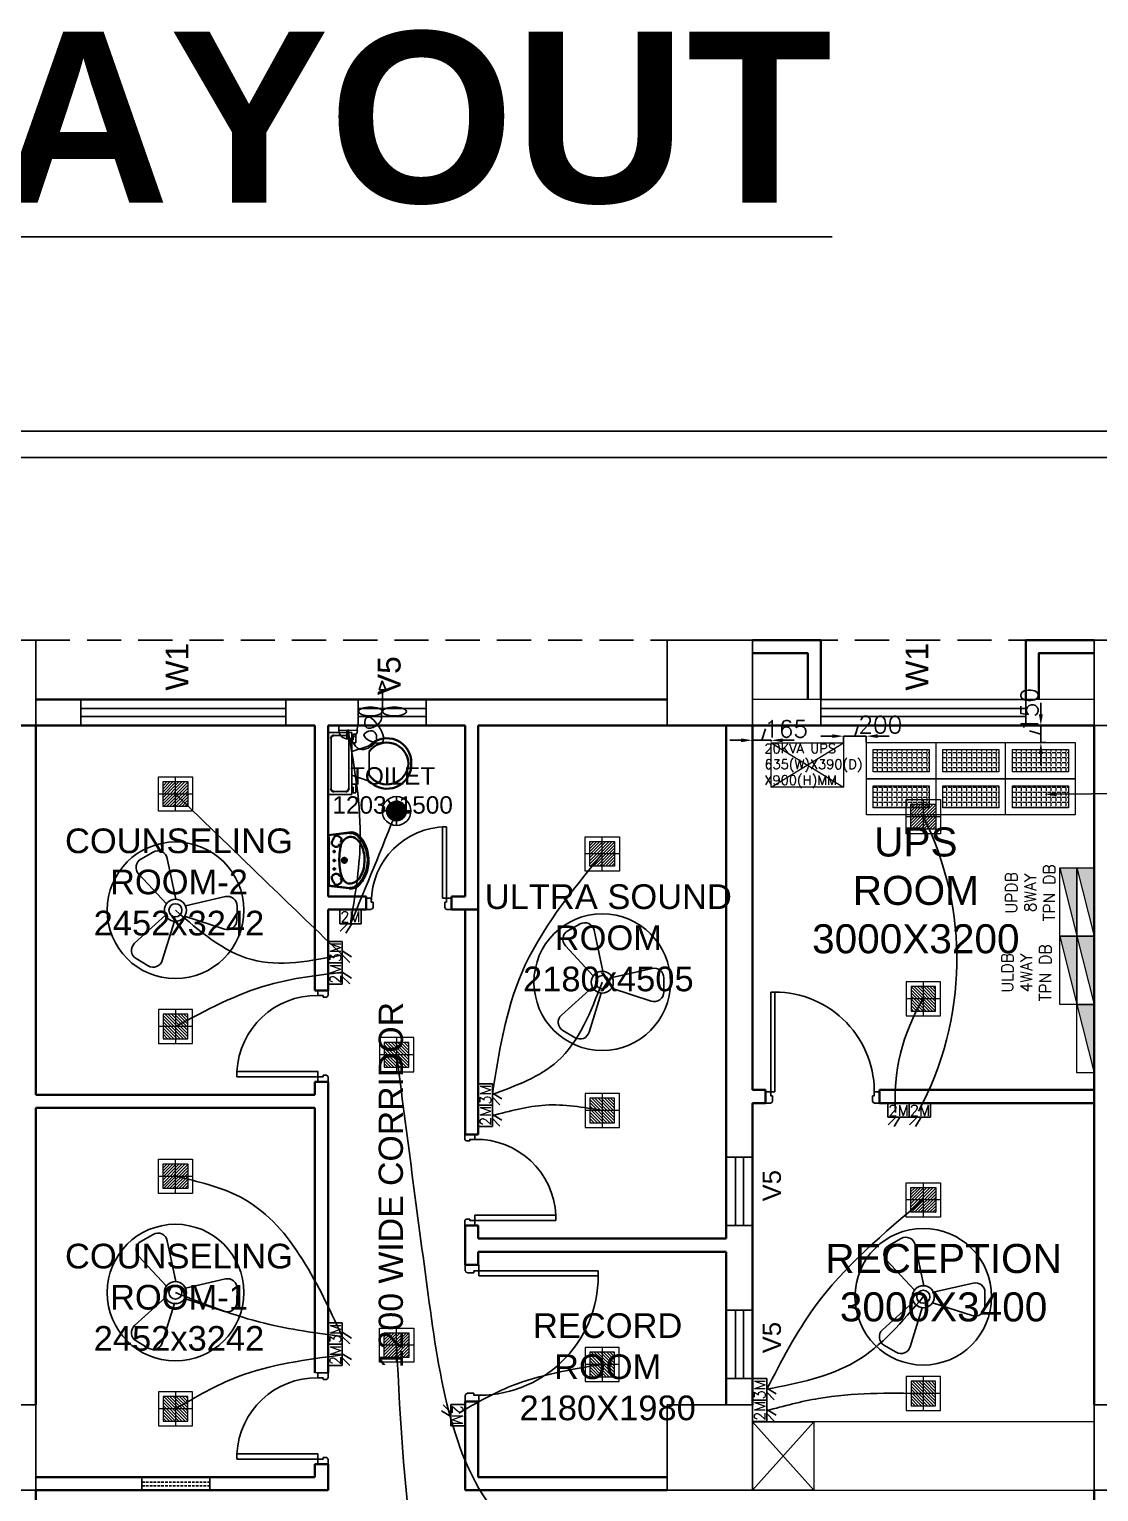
# Model space of a CAD drawing. Extents: x 3505867 to 3988380, y -625948 to -590408.
# Drawn here: x 3577633 to 3587028, y -603251 to -590408 of the extents above; entities that cross this region are included whole.
import ezdxf
from ezdxf import colors
from ezdxf.entities.mleader import LeaderData, LeaderLine
from ezdxf.enums import TextEntityAlignment as Align
from ezdxf.math import Vec2, Vec3

# ---------------------------------------------------------------- set-up
doc = ezdxf.new("R2010")
doc.units = 0
doc.header["$LTSCALE"] = 6
doc.header["$MEASUREMENT"] = 0
doc.linetypes.add('HIDDEN', pattern=[0.375, 0.25, -0.125])
doc.layers.get('0').update_dxf_attribs({"linetype": 'CONTINUOUS'})
doc.layers.get('Defpoints').update_dxf_attribs({"linetype": 'CONTINUOUS'})
for name, color, linetype in [('24W RAW POWER', 1, 'CONTINUOUS'), ('24W UPS POWER LIGHT', 5, 'CONTINUOUS'), ('Chajja', 7, 'CONTINUOUS'), ('COL', 5, 'CONTINUOUS'), ('DIM', 7, 'CONTINUOUS'), ('DOOR', 44, 'CONTINUOUS'), ('ELE-1200MM CEILINGFAN', 6, 'CONTINUOUS'), ('ELE-12W LED', 1, 'CONTINUOUS'), ('ELE-2M RAW P.SB', 40, 'CONTINUOUS'), ('ELE-2M UPS P.SB', 3, 'CONTINUOUS'), ('ELE-3M RAW P.SB', 40, 'CONTINUOUS'), ('ELE-EXHAUST FAN', 10, 'CONTINUOUS'), ('FUR', 21, 'CONTINUOUS'), ('JOINERY', 7, 'CONTINUOUS'), ('Staircase', 7, 'CONTINUOUS'), ('TEXT', 5, 'CONTINUOUS'), ('TITLE', 7, 'CONTINUOUS'), ('Window', 161, 'CONTINUOUS')]:
    doc.layers.add(name, color=color, linetype=linetype)
for name, color, linetype, lineweight in [('ELE- DBS', 1, 'CONTINUOUS', 9), ('ELE-24W EMERGENCY  LED LIGHT', 5, 'CONTINUOUS', 18), ('ELE-24W LED LIGHT', 1, 'CONTINUOUS', 18), ('ELE-CABLE TRAY', 31, 'CONTINUOUS', 18), ('ELE. DB', 1, 'CONTINUOUS', 9), ('ELE.DB', 1, 'CONTINUOUS', 20), ('hatch', 252, 'CONTINUOUS', 9), ('WALL', 10, 'CONTINUOUS', 35)]:
    doc.layers.add(name, color=color, linetype=linetype, lineweight=lineweight)
doc.layers.add('ELE-LIGHTING WIRING', color=7, linetype='CONTINUOUS', true_color=0x63d7b6)
doc.styles.add('ARIAL', font='')
doc.styles.add('ROMANS', font='romans.shx')
doc.styles.get("Standard").update_dxf_attribs({"font": 'SIMPLEX'})
doc.styles.add('T 1-25', font='segoeui.ttf', dxfattribs={"width": 0.8, "height": 50})
doc.styles.get('ARIAL').set_extended_font_data('Arial')
doc.dimstyles.new('D 1-25', dxfattribs={"dimtxt": 50, "dimasz": 12.5, "dimexe": 0, "dimexo": 10, "dimgap": 0, "dimtad": 0, "dimdec": 0, "dimzin": 0, "dimdsep": 46, "dimtxsty": 'T 1-25', "dimblk": 'ARCHTICK', "dimcen": 5, "dimclrd": 256, "dimclre": 256, "dimclrt": 256, "dimadec": 0, "dimazin": 0, "dimtfac": 50, "dimtdec": 0, "dimtmove": 1, "dimatfit": 2, "dimfxl": 1, "dimtolj": 1, "dimtzin": 0, "dimarcsym": 0})

# ---------------------------------------------------------------- blocks, each defined once
blk = doc.blocks.new('A$C19B8274B')
at = {"layer": 'DOOR'}
for p, q in [((-45, 925), (-80, 925)), ((-80, 50), (-80, 925)), ((-45, 50), (-45, 925)), ((-45, 50), (-80, 50)), ((-955, -50), (-955, -47.5)), ((-940, -35), (-942.5, -35)), ((-60, -35), (-57.5, -35)), ((-45, -50), (-45, -47.5))]:
    blk.add_line(p, q, dxfattribs=at)
for points in [[(-940, 15), (-955, 15), (-955, 50), (-1000, 50), (-1000, -50), (-955, -50)], [(-940, -35), (-940, 15)], [(-60, 15), (-45, 15), (-45, 50), (0, 50), (0, -50), (-45, -50)], [(-60, -35), (-60, 15)]]:
    blk.add_lwpolyline(points, dxfattribs=at)
at = {"layer": 'DOOR', "color": 145}
blk.add_arc((-80, 50), 875, 90, 182.29244, dxfattribs=at)
at = {"layer": 'DOOR'}
for centre, start, end in [((-955, -35), 270, 0), ((-45, -35), 180, 270)]:
    blk.add_arc(centre, 12.5, start, end, dxfattribs=at)
blk = doc.blocks.new('Z$W@#1841')
at = {"layer": 'DOOR'}
blk.add_lwpolyline([(482, 633), (482, -167), (533, -167), (533, 633)], close=True, dxfattribs=at)
for points in [[(-254, -218), (-268, -218), (-268, -167), (-317, -167), (-317, -267), (-268, -267), (-268, -265, 0.414214), (-256, -254), (-254, -254)], [(519, -218), (533, -218), (533, -167), (583, -167), (583, -267), (533, -267), (533, -265, -0.414214), (522, -254), (519, -254)]]:
    blk.add_lwpolyline(points, format="xyb", close=True, dxfattribs=at)
at = {"layer": 'DOOR', "color": 145}
blk.add_arc((518, -152), 786, 92.6177, 181.1129, dxfattribs=at)
blk = doc.blocks.new('750')
at = {"layer": 'DOOR'}
for p, q in [((-50, 705), (-47.5, 705)), ((-35, 690), (-35, 692.5)), ((-50, 45), (-47.5, 45)), ((-35, 60), (-35, 57.5)), ((50, 45), (50, 80)), ((50, 80), (675, 80)), ((50, 45), (675, 45)), ((675, 45), (675, 80))]:
    blk.add_line(p, q, dxfattribs=at)
for points in [[(15, 690), (15, 705), (50, 705), (50, 750), (-50, 750), (-50, 705)], [(-35, 690), (15, 690)], [(15, 60), (15, 45), (50, 45), (50, 0), (-50, 0), (-50, 45)], [(-35, 60), (15, 60)]]:
    blk.add_lwpolyline(points, dxfattribs=at)
for centre, start, end in [((-35, 705), 180, 270), ((-35, 45), 90, 180)]:
    blk.add_arc(centre, 12.5, start, end, dxfattribs=at)
at = {"layer": 'DOOR', "color": 145}
blk.add_arc((15, 45), 660, 0, 90, dxfattribs=at)
blk = doc.blocks.new('u46')
at = {"color": 8, "lineweight": 25}
for p, q in [((-10, 228), (175, 249)), ((-10, 220), (181, 242)), ((-1, -209), (1, 209)), ((57, 81), (29, 81)), ((62, 2), (29, 2)), ((44, 93), (44, 67)), ((44, 14), (44, -13)), ((163, 3), (102, 3)), ((133, -27), (133, 33)), ((62, -73), (29, -73)), ((44, -61), (44, -87)), ((-10, -216), (181, -238)), ((-10, -224), (175, -245))]:
    blk.add_line(p, q, dxfattribs=at)
at = {"color": 8, "extrusion": (0, 0, -1)}
for centre, major_axis, start_param, end_param in [((56, 154), (0, 34), 4.33982, 5.202657), ((65, 170), (0.3, 49.2), 3.359735, 4.09512), ((145, 128), (1, 126), -1.238036, -0.892193), ((66, 199), (0, 20.7), -1.101507, 0.481509), ((57, 163), (-0.3, 56.9), 0.324902, 0.965135), ((104, 118), (-0.2, 26.8), -1.278641, -0.487266), ((96, 136), (0, 7.39), -0.727724, 1.373337), ((208, 103), (0, 110), -1.431017, -0.436146), ((110, 167), (-6.08, 6.08), 4.867594, 6.265028), ((110, 165), (5.47, 5.47), 2.097053, 3.541809), ((90, 185), (0, 17.9), 0.880684, 2.260744), ((190, 138), (0, 70.9), -0.405199, 0.56573), ((188, 150), (0, 99.5), -0.132539, 0.848731), ((186, 148), (0.1, 94.4), -0.049658, 0.838116), ((154, 79), (0, 140), 0.557563, 1.193786), ((57, 20), (0, 275), 0.806541, 1.180915), ((50, 14), (0, 294), 0.809856, 1.41441), ((13, 7), (0, 298), 1.141495, 1.637774), ((44, 81), (0.02, 6.43), 3.139035, 9.42222), ((44, 2), (0.08, 6.43), 3.12883, 9.412015), ((62, 153), (0, 31.9), 2.620328, 3.422401), ((820, -1), (0, 732), -1.56667, -1.474079), ((888, 37), (1, 801), 4.558159, 4.668067), ((387, 48), (0, 296), -1.495794, -1.328336), ((133, 3), (0, 21.6), 3.141254, 9.424439), ((133, 3), (-0.1, 15.5), 3.145308, 9.428493), ((133, 3), (0, 10.9), 3.142047372431534, 9.42523267961112), ((35, 3), (0, 303), 1.155365, 1.952189), ((72, -2), (0, 274), 1.346594, 1.865175), ((65, -164), (0.1, 49.2), -0.960797, -0.225412), ((44, -73), (0.02, 6.43), 3.139035, 9.42222), ((62, -147), (-0.1, 31.9), -0.276767, 0.525307), ((104, -111), (0.2, 26.8), 3.628858, 4.420234), ((97, -128), (-0.03, 8.55), 1.455188, 3.796569), ((263, -74), (0, 167), 4.181112, 4.641559), ((56, -13), (0, 287), 1.808981, 2.322804), ((62, -11), (0, 247), 1.579809, 2.112792), ((124, -52), (0, 200), 1.868215, 2.281789), ((56, -148), (0, 34), 4.222121, 5.084958), ((145, -122), (0, 126), 4.027191, 4.373034), ((66, -193), (0, 20.7), 2.661884, 4.2449), ((57, -157), (0.3, 56.9), 2.176458, 2.816691), ((110, -161), (-6.08, 6.08), 4.730546, 6.12798), ((111, -159), (6.17, 6.17), 4.354779, 6.027124), ((90, -178), (0, 17.9), 0.880848, 2.260908), ((193, -126), (0, 80.1), 3.554495, 4.299548), ((181, -107), (0, 94.7), 2.890537, 3.362984), ((185, -162), (-0.1, 83.2), 2.850118, 3.264751), ((188, -160), (0, 78.1), 2.562376, 3.231693), ((163, -80), (0, 126), 2.054055, 2.802751), ((187, -138), (0, 106), 2.310552, 2.942572), ((172, -117), (0, 123), 2.127435, 2.640092)]:
    blk.add_ellipse(centre, major_axis=major_axis, ratio=1, start_param=start_param, end_param=end_param, dxfattribs=at)
blk = doc.blocks.new('rhej')
at = {"color": 8, "lineweight": 25}
for p, q in [((272, 189), (272, 266)), ((272, 266), (298, 266)), ((298, 266), (298, 215)), ((310, 279), (310, -264)), ((517, 279), (310, 279)), ((517, 8), (517, 279)), ((310, 111), (155, 163)), ((310, 189), (272, 189)), ((298, 215), (310, 215)), ((336, 228), (336, 8)), ((466, 254), (362, 254)), ((491, 8), (491, 228)), ((155, 8), (155, 111)), ((155, 8), (155, -96)), ((336, -212), (336, 8)), ((491, 8), (491, -212)), ((517, -264), (517, 8)), ((310, -96), (155, -147)), ((272, -173), (272, -251)), ((310, -173), (272, -173)), ((272, -251), (298, -251)), ((298, -251), (298, -199)), ((298, -199), (310, -199)), ((466, -238), (362, -238)), ((310, -264), (517, -264))]:
    blk.add_line(p, q, dxfattribs=at)
at = {"color": 8, "extrusion": (0, 0, -1)}
for centre, major_axis, start_param, end_param in [((0, 16), (151, -151), 2.319632, 4.738539), ((1, 2), (-134, -134), 0.814663, 3.31238), ((359, 231), (-16.2, -16.2), 0.643501, 2.498091), ((469, 231), (16.2, -16.2), 3.785094, 5.639684), ((0, 0), (-151, -151), 4.686239, 7.105146), ((1, 13), (-134, -134), 4.541602, 7.039318), ((359, -215), (-16.2, -16.2), -0.927295, 0.927295), ((469, -215), (16.2, -16.2), 5.35589, 7.21048)]:
    blk.add_ellipse(centre, major_axis=major_axis, ratio=1, start_param=start_param, end_param=end_param, dxfattribs=at)
blk = doc.blocks.new('CIVIL IVF')
at = {"layer": 'Chajja', "color": 8, "linetype": 'HIDDEN', "ltscale": 200}
for p, q in [((-15555, 18165.2), (-10010, 18165.2)), ((-6260, 18165.2), (-9260, 18165.2)), ((-6260, 18165.2), (-9260, 18165.2))]:
    blk.add_line(p, q, dxfattribs=at)
at = {"layer": 'COL', "color": 8}
for points in [[(-16305, 17415.2), (-15555, 17415.2), (-15555, 18165.2), (-16305, 18165.2)], [(-10010, 17415.2), (-9260, 17415.2), (-9260, 18165.2), (-10010, 18165.2)], [(-5510, 17415.2), (-6260, 17415.2), (-6260, 18165.2), (-5510, 18165.2)], [(-16305, 10700.2), (-16305, 11450.2), (-15555, 11450.2), (-15555, 10700.2)], [(-6260, 10700.2), (-6260, 11450.2), (-5510, 11450.2), (-5510, 10700.2)]]:
    blk.add_lwpolyline(points, close=True, dxfattribs=at)
at = {"layer": 'COL', "color": 8, "elevation": 0}
blk.add_lwpolyline([(-10010, 10700.2), (-10010, 11450.2), (-9260, 11450.2), (-9260, 10700.2)], close=True, dxfattribs=at)
at = {"layer": 'FUR', "color": 8, "lineweight": 0, "ltscale": 15, "elevation": 0}
for points in [[(-9260, 10700.2), (-9260, 11300.2), (-8720, 11300.2), (-8720, 10700.2)], [(-6260, 10700.2), (-6260, 11300.2), (-9260, 11300.2), (-9260, 10700.2)]]:
    blk.add_lwpolyline(points, close=True, dxfattribs=at)
at = {"layer": 'Staircase', "color": 8, "lineweight": 0, "elevation": 0}
for points in [[(-8720, 10700.2), (-9260, 11300.2)], [(-9260, 10700.2), (-8720, 11300.2)]]:
    blk.add_lwpolyline(points, dxfattribs=at)
at = {"layer": 'WALL', "color": 8, "linetype": 'ByBlock'}
for p, q in [((-10010, 17645.2), (-15555, 17645.2)), ((-13102.8, 17415.2), (-15555, 17415.2)), ((-15555, 14172.7), (-15555, 17415.2)), ((-13102.8, 17415.2), (-13102.8, 15087.7)), ((-12987.8, 17415.2), (-12987.8, 15915.2)), ((-11784.8, 17415.2), (-11784.8, 15915.2)), ((-11669.8, 17415.2), (-11669.8, 15800.2)), ((-9489.9, 12910.1), (-9490, 17415.2)), ((-9260, 17415.2), (-9260, 14215.2)), ((-9260, 14215.3), (-9260, 17415.2)), ((-12987.8, 15915.2), (-12652.8, 15915.2)), ((-12987.8, 15800.2), (-12987.8, 15087.7)), ((-12987.8, 15800.2), (-12652.8, 15800.2)), ((-12652.8, 15800.2), (-12652.8, 15915.2)), ((-11902.8, 15915.2), (-11784.8, 15915.2)), ((-11902.8, 15800.2), (-11902.8, 15915.2)), ((-11902.8, 15800.2), (-11669.8, 15800.2)), ((-11784.8, 15800.2), (-11784.8, 13825.1)), ((-11669.8, 15800.2), (-11669.8, 13825.1)), ((-12987.8, 15087.7), (-13102.8, 15087.7)), ((-13102.8, 14287.7), (-13102.8, 14172.7)), ((-12987.8, 14287.7), (-13102.8, 14287.7)), ((-12987.8, 14287.7), (-12987.8, 11730.2)), ((-13102.8, 14172.7), (-15555, 14172.7)), ((-9145.2, 14215.2), (-9260, 14215.2)), ((-9145.2, 14100.2), (-9145.2, 14215.2)), ((-6260, 14215.2), (-8145, 14215.2)), ((-8145, 14215.2), (-8145, 14100.2)), ((-13102.8, 14057.7), (-15555, 14057.7)), ((-15555, 11450.2), (-15555, 14057.7)), ((-13102.8, 14057.7), (-13102.8, 11730.2)), ((-9260, 11450.2), (-9260, 14100.3)), ((-9145.2, 14100.2), (-9260, 14100.2)), ((-9260, 14100.2), (-9260, 11450.2)), ((-6260, 14100.2), (-8145, 14100.2)), ((-11784.8, 13825.1), (-11669.8, 13825.1)), ((-11784.8, 13025.1), (-11784.8, 12680.1)), ((-11784.8, 13025.1), (-11669.8, 13025.1)), ((-11669.8, 13025.1), (-11669.8, 12910.1)), ((-11669.8, 12910.1), (-9490, 12910.1)), ((-11669.8, 12795.1), (-9490, 12795.1)), ((-11669.8, 12795.1), (-11669.8, 12680.1)), ((-9489.9, 11450.2), (-9489.9, 12795.1)), ((-11784.8, 12680.1), (-11669.8, 12680.1)), ((-11784.8, 11480.1), (-11784.8, 10700.2)), ((-11784.8, 11480.1), (-11669.8, 11480.1)), ((-11669.8, 11480.1), (-11669.8, 10815.2)), ((-13102.8, 10930.2), (-13102.8, 10815.2)), ((-13102.8, 10930.2), (-13102.8, 10815.2)), ((-12987.8, 10930.2), (-13102.8, 10930.2)), ((-12987.8, 10930.2), (-12987.8, 10700.2)), ((-13102.8, 10815.2), (-15555, 10815.2)), ((-11669.8, 10815.2), (-10010, 10815.2)), ((-15555, 9925.2), (-15555, 10700.2)), ((-12987.8, 10700.2), (-15555, 10700.2)), ((-11784.8, 10700.2), (-10010, 10700.2)), ((-6260, 7660), (-6260, 10700.2))]:
    blk.add_line(p, q, dxfattribs=at)
at = {"layer": 'WALL', "color": 8, "lineweight": 0}
for p, q in [((-6260, 17645.2), (-9260, 17645.2)), ((-11784.8, 17415.2), (-12987.8, 17415.2)), ((-10010, 17415.2), (-11669.8, 17415.2)), ((-6260, 17415.2), (-9260, 17415.2)), ((-6260, 14215.2), (-6260, 17415.2)), ((-6260, 11450.2), (-6260, 14100.2)), ((-12987.8, 11730.2), (-13102.8, 11730.2))]:
    blk.add_line(p, q, dxfattribs=at)
at = {"layer": 'WALL', "color": 8, "linetype": 'ByBlock'}
for points in [[(-9260, 18165.2), (-8660, 18165.2), (-8660, 17645.2)], [(-9260, 18165.2), (-8660, 18165.2), (-8660, 17645.2)], [(-9260, 18050.2), (-8775, 18050.2), (-8775, 17645.2)], [(-9260, 18050.2), (-8775, 18050.2), (-8775, 17645.2)], [(-16817.6, 17415.2), (-13102.8, 17415.2)], [(-12987.8, 17415.2), (-11784.8, 17415.2)], [(-11669.8, 17415.2), (-6260, 17415.2), (-6260, 11450.2)]]:
    blk.add_lwpolyline(points, dxfattribs=at)
at = {"layer": 'WALL', "color": 8, "linetype": 'ByBlock', "elevation": 0}
for points in [[(-6260, 18165.2), (-6860, 18165.2), (-6860, 17645.2)], [(-6260, 18165.2), (-6860, 18165.2), (-6860, 17645.2)], [(-6260, 18050.2), (-6745, 18050.2), (-6745, 17645.2)], [(-6260, 18050.2), (-6745, 18050.2), (-6745, 17645.2)]]:
    blk.add_lwpolyline(points, dxfattribs=at)
at = {"layer": 'Window', "color": 8, "linetype": 'HIDDEN', "ltscale": 15}
for p, q in [((-14024.9, 10771.8), (-14624.9, 10771.8)), ((-14024.9, 10739.4), (-14624.9, 10739.4))]:
    blk.add_line(p, q, dxfattribs=at)
at = {"layer": 'Window', "color": 8, "linetype": 'Continuous'}
for points in [[(-13358.8, 17645.2), (-13358.8, 17415.2), (-15158.8, 17415.2), (-15158.8, 17645.2)], [(-12124.7, 17415.2), (-12124.7, 17645.2), (-12724.7, 17645.2), (-12724.7, 17415.2)], [(-6860, 17645.2), (-6860, 17415.2), (-8660, 17415.2), (-8660, 17645.2)], [(-6860, 17645.2), (-6860, 17415.2), (-8660, 17415.2), (-8660, 17645.2)], [(-13358.8, 17565.2), (-13358.8, 17495.2), (-15158.8, 17495.2), (-15158.8, 17565.2)], [(-12124.7, 17495.2), (-12124.7, 17565.2), (-12724.7, 17565.2), (-12724.7, 17495.2)], [(-6860, 17565.2), (-6860, 17495.2), (-8660, 17495.2), (-8660, 17565.2)], [(-6860, 17565.2), (-6860, 17495.2), (-8660, 17495.2), (-8660, 17565.2)], [(-9490, 13625.1), (-9260, 13625.1), (-9260, 13025.1), (-9490, 13025.1)], [(-9410, 13625.1), (-9340, 13625.1), (-9340, 13025.1), (-9410, 13025.1)], [(-9490, 12280.2), (-9260, 12280.2), (-9260, 11680.2), (-9490, 11680.2)], [(-9410, 12280.2), (-9340, 12280.2), (-9340, 11680.2), (-9410, 11680.2)]]:
    blk.add_lwpolyline(points, close=True, dxfattribs=at)
at = {"layer": 'Window', "color": 8, "linetype": 'Continuous', "elevation": 0}
blk.add_lwpolyline([(-14624.9, 10700.2), (-14624.9, 10815.2), (-14024.9, 10815.2), (-14024.9, 10700.2)], close=True, dxfattribs=at)
at = {"layer": 'DOOR', "color": 8, "rotation": 89.99999999999999}
blk.add_blockref('750', (-11902.8, 15850.2), dxfattribs=at)
at = {"layer": 'DOOR', "color": 8, "linetype": 'Continuous'}
for name, p, xscale, yscale, zscale, rotation in [('Z$W@#1841', (-13225.5, 14805.6), -0.8888888889923692, 0.8888888889923692, 0.8888888888759539, 89.99999999999977), ('Z$W@#1841', (-11550.1, 13543.1), 0.8888888889923692, 0.8888888889923692, 0.8888888889923692, 270), ('A$C19B8274B', (-11724.8, 12680.1), -1.2, 1.2, 1.2, 269.9999999999842), ('Z$W@#1841', (-13225.5, 11448.1), -0.8888888889923692, 0.8888888889923692, 0.8888888888759539, 89.99999999999977)]:
    blk.add_blockref(name, p, dxfattribs=dict(at, xscale=xscale, yscale=yscale, zscale=zscale, rotation=rotation))
at = {"layer": 'DOOR', "color": 8, "linetype": 'Continuous', "xscale": -1, "rotation": 359.9999999999843}
blk.add_blockref('A$C19B8274B', (-9145, 14150.2), dxfattribs=at)
at = {"layer": 'WALL', "color": 8, "linetype": 'ByBlock', "rotation": 180}
blk.add_blockref('rhej', (-12470.5, 17090.3), dxfattribs=at)
at = {"layer": 'WALL', "color": 8, "linetype": 'ByBlock'}
blk.add_blockref('u46', (-12977.7, 16229.2), dxfattribs=at)
at = {"layer": 'DIM', "color": 8, "style": 'ARIAL'}
blk.add_text('1200 WIDE CORRIDOR', height=212.5, rotation=90, dxfattribs=at).set_placement((-12266.8, 13380.2), align=Align.BOTTOM_CENTER)
at = {"layer": 'DIM', "color": 8, "attachment_point": 5, "style": 'ARIAL'}
for s, insert, char_height, width in [('TOILET\\P1203x1500', (-12420.6, 16844.8), 153, 1626.956), ('COUNSELING\\PROOM-2\\P2452x3242', (-14297.4, 16040.5), 216.75, 2086.034), ('UPS\\PROOM 3000X3200', (-7825.2, 15966.4), 255, 2294.815), ('ULTRA SOUND\\PROOM\\P2180x4505', (-10526, 15550.1), 216.75, 2086.034), ('COUNSELING\\PROOM-1\\P2452x3242', (-14297.4, 12393.7), 216.75, 2086.034), ('RECEPTION\\P3000X3400', (-7581.3, 12521.2), 255, 2294.815), ('RECORD\\PROOM 2180X1980', (-10532.1, 11783.2), 216.75, 2086.034)]:
    blk.add_mtext(s, dxfattribs=dict(at, insert=insert, char_height=char_height, width=width))
at = {"layer": 'JOINERY', "color": 8, "style": 'ARIAL', "width": 1}
for s, height, p in [('W1', 200, (-14214.5, 17722.6)), ('W1', 200, (-7715.7, 17722.6)), ('W1', 200, (-7715.7, 17722.6)), ('V5', 200, (-12350.9, 17682.8)), ('V5', 161.2, (-9010.5, 13236.9)), ('V5', 161.2, (-9010.5, 11902.8))]:
    blk.add_text(s, height=height, rotation=90, dxfattribs=at).set_placement(p)
blk = doc.blocks.new('UPS DB')
at = {"layer": 'hatch'}
h = blk.add_hatch(color=3, dxfattribs=at)
h.dxf.hatch_style = 1
h.paths.add_polyline_path([(0, -150), (600, -150), (600, 0)])
at = {"layer": 'ELE. DB', "color": 3}
blk.add_line((600, 0), (0, -150), dxfattribs=at)
blk.add_lwpolyline([(0, 0), (600, 0), (600, -150), (0, -150)], close=True, dxfattribs=at)
blk = doc.blocks.new('FREAWFRED')
at = {"layer": 'ELE.DB'}
h = blk.add_hatch(color=1, dxfattribs=at)
h.dxf.hatch_style = 1
h.paths.add_polyline_path([(150, 0), (150, 600), (0, 600)])
blk.add_line((0, 600), (150, 0), dxfattribs=at)
blk.add_lwpolyline([(0, 0), (0, 600), (150, 600), (150, 0)], close=True, dxfattribs=at)
blk = doc.blocks.new('3EWRWE')
at = {"layer": 'ELE- DBS'}
h = blk.add_hatch(dxfattribs=at)
h.set_pattern_fill('ANGLE', color=2, scale=6.24741, angle=180)
h.set_pattern_definition([(180, (863804.8, 517320.34), (-6e-14, -43.6381615), [31.7368447, -11.9013168]), (270, (863804.8, 517320.34), (43.6381615, -6e-14), [31.7368447, -11.9013168])])
h.paths.add_polyline_path([(-60, 62), (-551, 62), (-551, 257), (-60, 257)])
h.paths.add_polyline_path([(-672, 62), (-1163, 62), (-1163, 257), (-672, 257)])
h.paths.add_polyline_path([(-1284, 379), (-1775, 379), (-1775, 575), (-1284, 575)])
h.paths.add_polyline_path([(-60, 379), (-551, 379), (-551, 575), (-60, 575)])
h.paths.add_polyline_path([(-672, 379), (-1163, 379), (-1163, 575), (-672, 575)])
h.paths.add_polyline_path([(-1284, 62), (-1775, 62), (-1775, 257), (-1284, 257)])
at = {"layer": 'ELE- DBS', "color": 3}
for p, q in [((-1223, 317), (-1223, 635)), ((-612, 317), (-612, 635)), ((-1223, 0), (-1223, 317)), ((-612, 0), (-612, 317))]:
    blk.add_line(p, q, dxfattribs=at)
for points in [[(0, 317), (-1835, 317), (-1835, 635), (0, 635)], [(-1284, 379), (-1775, 379), (-1775, 575), (-1284, 575)], [(-672, 379), (-1163, 379), (-1163, 575), (-672, 575)], [(-60, 379), (-551, 379), (-551, 575), (-60, 575)], [(0, 0), (-1835, 0), (-1835, 317), (0, 317)], [(-1284, 62), (-1775, 62), (-1775, 257), (-1284, 257)], [(-672, 62), (-1163, 62), (-1163, 257), (-672, 257)], [(-60, 62), (-551, 62), (-551, 257), (-60, 257)]]:
    blk.add_lwpolyline(points, close=True, dxfattribs=at)
blk = doc.blocks.new('*D69')
at = {"layer": 'Defpoints', "color": 0, "transparency": 16777216}
for p in [(3584786, -596682), (3584986, -596616), (3584986, -596682)]:
    blk.add_point(p, dxfattribs=at)
at = {"layer": 'ELE-CABLE TRAY', "color": 7, "lineweight": -2, "transparency": 16777216}
for p, q in [((3584886, -596616), (3584916, -596516)), ((3584686, -596616), (3584586, -596616)), ((3584786, -596672), (3584786, -596616)), ((3584786, -596616), (3584986, -596616)), ((3584786, -596616), (3584986, -596616)), ((3584986, -596672), (3584986, -596616)), ((3585086, -596616), (3585186, -596616))]:
    blk.add_line(p, q, dxfattribs=at)
at = {"layer": 'ELE-CABLE TRAY', "color": 7, "transparency": 16777216}
for points in [[(3584686, -596599), (3584686, -596632), (3584786, -596616)], [(3585086, -596599), (3585086, -596632), (3584986, -596616)]]:
    blk.add_solid(points, dxfattribs=at)
at = {"layer": 'ELE-CABLE TRAY', "color": 7, "transparency": 16777216, "insert": (3585109, -596516), "char_height": 150, "attachment_point": 5, "style": 'ROMANS'}
blk.add_mtext('\\A1;200', dxfattribs=at)
blk = doc.blocks.new('*D70')
at = {"layer": 'Defpoints', "color": 0, "transparency": 16777216}
for p in [(3583986, -596652), (3583986, -596673), (3584151, -596673)]:
    blk.add_point(p, dxfattribs=at)
at = {"layer": 'ELE-CABLE TRAY', "color": 7, "lineweight": -2, "transparency": 16777216}
for p, q in [((3584069, -596652), (3584099, -596552)), ((3583886, -596652), (3583786, -596652)), ((3583986, -596663), (3583986, -596652)), ((3584151, -596652), (3583986, -596652)), ((3584151, -596652), (3583986, -596652)), ((3584151, -596663), (3584151, -596652)), ((3584251, -596652), (3584351, -596652))]:
    blk.add_line(p, q, dxfattribs=at)
at = {"layer": 'ELE-CABLE TRAY', "color": 7, "transparency": 16777216}
for points in [[(3583886, -596636), (3583886, -596669), (3583986, -596652)], [(3584251, -596636), (3584251, -596669), (3584151, -596652)]]:
    blk.add_solid(points, dxfattribs=at)
at = {"layer": 'ELE-CABLE TRAY', "color": 7, "transparency": 16777216, "insert": (3584281, -596552), "char_height": 150, "attachment_point": 5, "style": 'ROMANS'}
blk.add_mtext('\\A1;165', dxfattribs=at)
blk = doc.blocks.new('*D71')
at = {"layer": 'Defpoints', "color": 0, "transparency": 16777216}
for p in [(3586519, -596523), (3586573, -596523), (3586573, -596673)]:
    blk.add_point(p, dxfattribs=at)
at = {"layer": 'ELE-CABLE TRAY', "color": 7, "lineweight": -2, "transparency": 16777216}
for p, q in [((3586519, -596423), (3586519, -596323)), ((3586519, -596598), (3586419, -596568)), ((3586563, -596523), (3586519, -596523)), ((3586519, -596673), (3586519, -596523)), ((3586519, -596673), (3586519, -596523)), ((3586563, -596673), (3586519, -596673)), ((3586519, -596773), (3586519, -596873))]:
    blk.add_line(p, q, dxfattribs=at)
at = {"layer": 'ELE-CABLE TRAY', "color": 7, "transparency": 16777216}
for points in [[(3586502, -596423), (3586536, -596423), (3586519, -596523)], [(3586502, -596773), (3586536, -596773), (3586519, -596673)]]:
    blk.add_solid(points, dxfattribs=at)
at = {"layer": 'ELE-CABLE TRAY', "color": 7, "transparency": 16777216, "insert": (3586419, -596386), "char_height": 150, "attachment_point": 5, "rotation": 90, "style": 'ROMANS'}
blk.add_mtext('\\A1;150', dxfattribs=at)
blk = doc.blocks.new('24w led light')
at = {"layer": 'ELE-24W LED LIGHT', "color": 1, "lineweight": 0}
for p, q in [((159, 159), (-160, 159)), ((-160, 159), (-160, -160)), ((-1, -160), (-1, 159)), ((159, -160), (159, 159)), ((115, 115), (-116, 115)), ((-116, 115), (-116, -116)), ((110, -116), (-116, 110)), ((82, -116), (-116, 82)), ((54, -116), (-116, 54)), ((26, -116), (-116, 26)), ((115, -92), (-92, 115)), ((115, -64), (-64, 115)), ((115, -35), (-35, 115)), ((115, -7), (-7, 115)), ((115, 21), (21, 115)), ((115, 49), (49, 115)), ((115, 77), (77, 115)), ((115, 106), (106, 115)), ((115, -116), (115, 115)), ((-160, -1), (159, -1)), ((-3, -116), (-116, -3)), ((-31, -116), (-116, -31)), ((-59, -116), (-116, -59)), ((-87, -116), (-116, -87)), ((-115, -116), (-116, -115)), ((-116, -116), (115, -116)), ((-160, -160), (159, -160))]:
    blk.add_line(p, q, dxfattribs=at)
blk = doc.blocks.new('24w led emeregency')
at = {"layer": 'ELE-24W EMERGENCY  LED LIGHT'}
h = blk.add_hatch(dxfattribs=at)
h.set_pattern_fill('ANSI31', scale=166.67, style=0)
h.paths.add_polyline_path([(-115, -115), (-115, 115), (115, 115), (115, -115)])
at = {"layer": 'ELE-24W EMERGENCY  LED LIGHT', "color": 5}
for p, q in [((0, 160), (0, -160)), ((-160, 0), (160, 0))]:
    blk.add_line(p, q, dxfattribs=at)
for points in [[(-160, -160), (-160, 160), (160, 160), (160, -160)], [(-115, -115), (-115, 115), (115, 115), (115, -115)]]:
    blk.add_lwpolyline(points, close=True, dxfattribs=at)
blk = doc.blocks.new('A$C07FB25EA')
at = {"layer": 'ELE-1200MM CEILINGFAN', "color": 3}
for p, q in [((0.26, 2.64), (3.17, 12.07)), ((6.53, 13.37), (9.47, 11.64)), ((9.84, 7.94), (2.36, 1.21)), ((-11.8, 4.55), (-2.22, 1.44)), ((-14.84, -1.03), (-14.81, 2.38)), ((-2.41, -1.1), (-12.04, -3.29)), ((1.96, -12.49), (-0.13, -2.65)), ((2.16, -1.54), (8.87, -8.78)), ((8.31, -12.34), (5.35, -14.02))]:
    blk.add_line(p, q, dxfattribs=at)
at = {"layer": 'ELE-1200MM CEILINGFAN', "color": 5, "ltscale": 10}
blk.add_circle((0, 0), 16.45, dxfattribs=at)
at = {"layer": 'ELE-1200MM CEILINGFAN', "color": 3}
for radius in [2.65, 1.58]:
    blk.add_circle((0, 0), radius, dxfattribs=at)
for centre, start, end in [((5.36, 11.38), 59.5281, 162.5229), ((8.3, 9.66), 311.9493, 59.5281), ((-12.51, 2.36), 71.9493, 179.5281), ((-12.54, -1.05), 179.5281, 282.5229), ((7.18, -10.34), 299.5281, 42.5229), ((4.21, -12.02), 191.9493, 299.5281)]:
    blk.add_arc(centre, 2.3, start, end, dxfattribs=at)
blk = doc.blocks.new('18W LED')
at = {"layer": 'ELE-12W LED'}
h = blk.add_hatch(dxfattribs=at)
h.set_pattern_fill('ANSI31', color=252)
h.set_pattern_definition([(45, (-1135553.9097, 459369.4158), (-2.24506403, 2.24506403), [])])
edge = h.paths.add_edge_path()
edge.add_arc((0, 0), 85.7, 0, 360)
at = {"layer": 'ELE-12W LED', "color": 1}
for p, q in [((-126, 0), (126, 0)), ((0, -126), (0, 126))]:
    blk.add_line(p, q, dxfattribs=at)
for radius in [126, 85.7]:
    blk.add_circle((0, 0), radius, dxfattribs=at)
blk = doc.blocks.new('2M SB')
at = {"layer": 'ELE-2M RAW P.SB'}
for p, q in [((-134, 160), (-69, 265)), ((-88, 160), (-3, 245)), ((-240, 160), (-240, 0)), ((0, 160), (-240, 160)), ((0, 160), (0, 0))]:
    blk.add_line(p, q, dxfattribs=at)
blk.add_text('2M', height=120, rotation=180, dxfattribs=at).set_placement((-6, 143))
blk = doc.blocks.new('A$C44D17E71')
at = {"layer": 'ELE-EXHAUST FAN', "color": 1}
for p, q in [((-13.3, 0.72), (-9.75, 2.1)), ((-13.3, 0.72), (-9.75, -0.48)), ((-9.75, 2.1), (-9.75, -0.48)), ((-0.97, 0.81), (-9.75, 0.81)), ((6.62, -9.32), (4.71, -9.31)), ((4.71, -9.31), (4.71, -16.8)), ((6.59, -16.81), (6.62, -9.32)), ((6.59, -16.81), (4.71, -16.8)), ((6.61, -12.95), (10.07, -12.97)), ((6.61, -13.55), (10.06, -13.57))]:
    blk.add_line(p, q, dxfattribs=at)
blk.add_ellipse((-0.97, 5.64), major_axis=(0, -4.83), ratio=0.36355, dxfattribs=at)
at = {"layer": 'ELE-EXHAUST FAN', "color": 1, "extrusion": (0, 0, -1)}
blk.add_ellipse((-0.97, -4.02), major_axis=(0, 4.83), ratio=0.36355, dxfattribs=at)
blk.add_ellipse((6.31, -13.06), major_axis=(0.02, 3.76), ratio=1, start_param=0.079283, end_param=3.06231, dxfattribs=at)
at = {"layer": 'ELE-EXHAUST FAN', "color": 1}
blk.add_open_spline([(-1.04, 0.81), (-0.79, -0.3), (3.44, 2.5), (7.59, -7.04), (-0.96, -5.98), (5.22, 0.41), (14.27, 3.09), (9.16, -9.39), (5.43, -2.53), (11.73, 0.02), (16.82, -10.79), (10.14, -10.71), (10.07, -12.97)], degree=3, knots=[0, 0, 0, 0, 6.261699, 12.352893, 15.787239, 21.858742, 28.752755, 35.678217, 39.225495, 45.354107, 53.693878, 67.421453, 67.421453, 67.421453, 67.421453], dxfattribs=at)
blk = doc.blocks.new('2M UPS SB')
at = {"layer": 'ELE-2M UPS P.SB', "color": 3}
for p, q in [((-134, 160), (-69, 265)), ((-88, 160), (-3, 245)), ((-240, 160), (-240, 0)), ((0, 160), (-240, 160)), ((0, 160), (0, 0))]:
    blk.add_line(p, q, dxfattribs=at)
blk.add_text('2M', height=120, rotation=180, dxfattribs=at).set_placement((-6, 143))
blk = doc.blocks.new('TEWSER')
at = {"layer": 'ELE-3M RAW P.SB'}
for p, q in [((0, 0), (125, 0)), ((0, 0), (0, -188)), ((0, -105), (-82, -54)), ((0, -69), (-66, -3)), ((0, -188), (125, -188))]:
    blk.add_line(p, q, dxfattribs=at)
blk.add_text('3M', height=93.8, rotation=270, dxfattribs=at).set_placement((13, -5))

msp = doc.modelspace()

# ---------------------------------------------------------------- linework, layer by layer
for points in [[(3600400.2, -593936.6), (3600400.2, -625948), (3555319, -625948), (3555319, -593936.6)], [(3600168.4, -594168.4), (3600168.4, -625716.2), (3555550.8, -625716.2), (3555550.8, -594168.4)]]:
    msp.add_lwpolyline(points, close=True)
at = {"layer": 'ELE- DBS', "color": 3}
for p, q in [((3584151, -597063.2), (3584786.2, -596673.2)), ((3584151, -596673.2), (3584786.2, -597063.2))]:
    msp.add_line(p, q, dxfattribs=at)
at = {"layer": 'ELE- DBS', "color": 3, "elevation": 0}
msp.add_lwpolyline([(3584151, -597063.2), (3584151, -596673.2), (3584786.2, -596673.2), (3584786.2, -597063.2)], close=True, dxfattribs=at)
at = {"layer": 'ELE-LIGHTING WIRING', "linetype": 'ByBlock'}
for centre, radius, start, end in [((3541355.5, -581706.5), 42460.6, 337.04968, 338.49286), ((3582976.9, -598575.7), 2804.5, 331.578, 26.53528)]:
    msp.add_arc(centre, radius, start, end, dxfattribs=at)
at = {"layer": 'ELE-LIGHTING WIRING', "color": 254, "linetype": 'ByBlock', "true_color": 0xdebad0}
msp.add_arc((3586907.3, -599799.2), 1669.1, 148.34474, 184.13829, dxfattribs=at)
at = {"layer": 'ELE-LIGHTING WIRING', "linetype": 'ByBlock'}
for points in [[(3580455.1, -598263.2), (3580539.7, -597551.3), (3580433.5, -596558.2)], [(3580383.2, -598537.7), (3579739.2, -597918.5), (3578917.1, -597123.2, 0)], [(3581701.2, -599762.3), (3581959.1, -598695.2), (3582666.1, -597649.7, 0)], [(3580383.2, -598537.7), (3579587.7, -598578.4), (3578917.5, -598145.2)], [(3581701.2, -599762.3), (3582272.5, -599471.5), (3582666.6, -598776.5, 0)], [(3580383.2, -601887.3), (3579486.5, -600662.8), (3578917.1, -600480.7, 0)], [(3584111, -602352), (3584531.9, -601630.6), (3585486, -600688.2)], [(3580383.2, -601887.3), (3579700.5, -601772.2), (3578917.5, -601502.7)], [(3584111, -602352), (3584890.9, -602108.2), (3585486.5, -601538.7)], [(3584359.4, -606687.5), (3581751.1, -605519.5), (3580859.7, -601963.2, 0)]]:
    msp.add_spline(points, degree=3, dxfattribs=at)
at = {"layer": 'ELE-LIGHTING WIRING', "color": 254, "linetype": 'ByBlock', "true_color": 0xdebad0}
for points in [[(3580383.2, -598689.7), (3579740.2, -598799.1), (3578917.5, -599165.7, 0)], [(3584546.9, -606693.1), (3584304, -605237.1), (3581808.7, -603534.9), (3581138.2, -601523.3), (3580860.1, -599413.7, 0)], [(3581701.2, -599949.8), (3582165, -599856.4), (3582666.6, -599902.7)], [(3580383.2, -602050), (3579463, -602243.1), (3578917.5, -602523.2, 0)], [(3581407.7, -602560.2), (3581870.7, -602321.8), (3582666.1, -602133.3)], [(3584111, -602539.5), (3584567.1, -602431.9), (3585486.5, -602388.7)]]:
    msp.add_spline(points, degree=3, dxfattribs=at)

# ---------------------------------------------------------------- block references
at = {"linetype": 'ByBlock'}
msp.add_blockref('CIVIL IVF', (3593246, -613938.4), dxfattribs=at)
at = {"layer": '24W RAW POWER', "lineweight": 9, "xscale": -0.9404388715045132, "yscale": 0.9404388715045132, "zscale": 0.9404388715045132}
for p in [(3578917.1, -597123.2, 0), (3585486, -597322.8), (3582666.1, -597649.7, 0), (3578917.1, -600480.7, 0), (3585486, -600688.2), (3580859.7, -601963.2, 0)]:
    msp.add_blockref('24w led light', p, dxfattribs=at)
at = {"layer": '24W UPS POWER LIGHT', "lineweight": 9, "xscale": -0.9375000000222322, "yscale": 0.9375000000222322, "zscale": 0.9375000000222322}
for p in [(3585486.5, -598923.2), (3578917.5, -599165.7, 0), (3580860.1, -599413.7, 0), (3582666.6, -599902.7), (3582666.1, -602133.3), (3585486.5, -602388.7), (3578917.5, -602523.2, 0)]:
    msp.add_blockref('24w led emeregency', p, dxfattribs=at)
at = {"layer": 'ELE-1200MM CEILINGFAN', "color": 7, "ltscale": 8, "xscale": 36.47592107175105, "yscale": 36.47592107175105, "zscale": 36.47592107175105, "rotation": 180}
for p in [(3578917.5, -598145.2), (3582666.6, -598776.5, 0), (3578917.5, -601502.7), (3585486.5, -601538.7)]:
    msp.add_blockref('A$C07FB25EA', p, dxfattribs=at)
at = {"layer": 'ELE-12W LED', "color": 6}
msp.add_blockref('18W LED', (3580859.7, -597273.2), dxfattribs=at)
at = {"layer": 'ELE-2M RAW P.SB', "color": 6, "xscale": 0.7812500000005363, "yscale": 0.7812500000005363, "zscale": 0.7812500000005363, "rotation": 179.9999999999998}
for p in [(3580361.3, -598138.2), (3585363, -599838.2)]:
    msp.add_blockref('2M SB', p, dxfattribs=at)
at = {"layer": 'ELE-2M UPS P.SB', "color": 6, "xscale": 0.7812500000005363, "yscale": 0.7812500000005363, "zscale": 0.7812500000005363}
for p, rotation in [((3580258.2, -598794.2), 269.9999999999999), ((3581576.2, -600043.5), 269.9999999999999), ((3585175.5, -599838.2), 179.9999999999999), ((3580258.2, -602143.7), 269.9999999999999), ((3581461.2, -602485.8), 89.9999999999999), ((3583986, -602633.3), 269.9999999999999)]:
    msp.add_blockref('2M UPS SB', p, dxfattribs=dict(at, rotation=rotation))
at = {"layer": 'ELE-3M RAW P.SB', "color": 26, "linetype": 'ByBlock', "rotation": 180}
for p in [(3580383.2, -598606.7), (3581701.2, -599856), (3580383.2, -601956.2), (3584111, -602445.8)]:
    msp.add_blockref('TEWSER', p, dxfattribs=at)
at = {"layer": 'ELE-EXHAUST FAN', "xscale": 21.82094173196808, "yscale": 21.82094173196808, "zscale": 21.82094173196808, "rotation": 270}
msp.add_blockref('A$C44D17E71', (3580718.5, -596420.5), dxfattribs=at)
at = {"layer": 'ELE. DB', "linetype": 'ByBlock'}
msp.add_blockref('3EWRWE', (3586821.2, -597307.9), dxfattribs=at)
at = {"layer": 'ELE. DB', "rotation": 89.99999999999979}
for p in [(3586686.1, -598373.7), (3586686.1, -598973.7)]:
    msp.add_blockref('UPS DB', p, dxfattribs=at)
at = {"layer": 'ELE.DB', "linetype": 'ByBlock'}
for p in [(3586836.1, -598373.7), (3586836.1, -598973.7), (3586836.1, -599573.7)]:
    msp.add_blockref('FREAWFRED', p, dxfattribs=at)

# ---------------------------------------------------------------- texts
at = {"layer": 'ELE. DB', "color": 0, "insert": (3584090.7, -596682.3), "char_height": 83.335, "width": 1525.509, "attachment_point": 1}
msp.add_mtext('{\\Fromans.shx|c0;20KVA UPS\\P635(W)X390(D)\\PX900(H)MM\\P} ', dxfattribs=at)
at = {"layer": 'ELE.DB', "color": 0, "char_height": 100, "width": 620.822, "attachment_point": 1, "rotation": 90}
for s, insert in [('\\pxqc;{\\Fromans|c0;UPDB 8WAY TPN DB}', (3586209.8, -598301.5)), ('\\pxqc;{\\Fromans|c0;ULDB 4WAY TPN DB}', (3586174.9, -599003.8, 101230.8))]:
    msp.add_mtext(s, dxfattribs=dict(at, insert=insert))
at = {"layer": 'TITLE', "color": 6, "insert": (3575083.9, -590430.4), "char_height": 1500, "width": 36564.74, "attachment_point": 2, "style": 'ARIAL'}
msp.add_mtext('{\\L\\fArial|b1|i0|c0|p34;LIGHTING LAYOUT}', dxfattribs=at)

# ---------------------------------------------------------------- dimensions: what is measured, and where the dimension line sits
at = {"layer": 'ELE-CABLE TRAY', "color": 21}
dim = msp.add_linear_dim(base=(3586519.1, -596523.2), p1=(3586573, -596673.2), p2=(3586573, -596523.2), angle=90, dimstyle='D 1-25', override={"dimtxt": 150, "dimasz": 100, "dimtxsty": 'ROMANS', "dimclrd": 7, "dimclre": 7, "dimclrt": 7}, dxfattribs=at)
dim.commit()
dim.dimension.update_dxf_attribs({"geometry": '*D71', "text_midpoint": (3586419.1, -596568.2)})
for base, p1, p2, picture, middle in [((3584986.2, -596615.5), (3584786.2, -596682.3), (3584986.2, -596682.3), '*D69', (3584916.2, -596515.5)), ((3583986, -596652.3), (3584151, -596673.2), (3583986, -596673.3), '*D70', (3584098.5, -596552.3))]:
    dim = msp.add_linear_dim(base=base, p1=p1, p2=p2, dimstyle='D 1-25', override={"dimtxt": 150, "dimasz": 100, "dimtxsty": 'ROMANS', "dimclrd": 7, "dimclre": 7, "dimclrt": 7}, dxfattribs=at)
    dim.commit()
    dim.dimension.update_dxf_attribs({"geometry": picture, "text_midpoint": middle})

# ---------------------------------------------------------------- leaders
at = {"layer": 'TEXT', "color": 0, "linetype": 'Continuous', "ltscale": 12}
ml = msp.add_multileader_mtext('Standard', dxfattribs=at)
ml.set_content(' ')
ml.set_leader_properties()
ml.build(insert=Vec2(0, 0))
ml.multileader.update_dxf_attribs({"dogleg_length": 412.4, "arrow_head_size": 100})
ctx = ml.context
ctx.base_point, ctx.arrow_head_size, ctx.plane_origin, ctx.plane_x_axis, ctx.plane_y_axis = Vec3(3587701.4, -597120.4), 100, Vec3(3586941.8, -596983.9), Vec3(-1, 0), Vec3(0, -1)
ctx.text_align_type = 2
notes = []
notes.append((ctx, [(0, (1, 1, 0), (3587281.3, -597120.4), (1, 0), 412.4, [(0, [(3586549.6, -597126.4)], 0, [])])]))
ctx.mtext.insert, ctx.mtext.text_direction, ctx.mtext.rotation, ctx.mtext.alignment, ctx.mtext.flow_direction = Vec3(3587695.7, -597122.4), Vec3(-1, 0), 3.1415927, 3, 5
for ctx, leaders in notes:
    for number, flags, end, landing, length, lines in leaders:
        leader = LeaderData()
        leader.index, (leader.has_last_leader_line, leader.has_dogleg_vector, leader.attachment_direction) = number, flags
        leader.last_leader_point, leader.dogleg_vector, leader.dogleg_length = Vec3(end), Vec3(landing), length
        for number, points, colour, breaks in lines:
            line = LeaderLine()
            line.index, line.vertices, line.color, line.breaks = number, Vec3.list(points), colors.encode_raw_color(colour), breaks
            leader.lines.append(line)
        ctx.leaders.append(leader)

doc.saveas('drawing.dxf')
